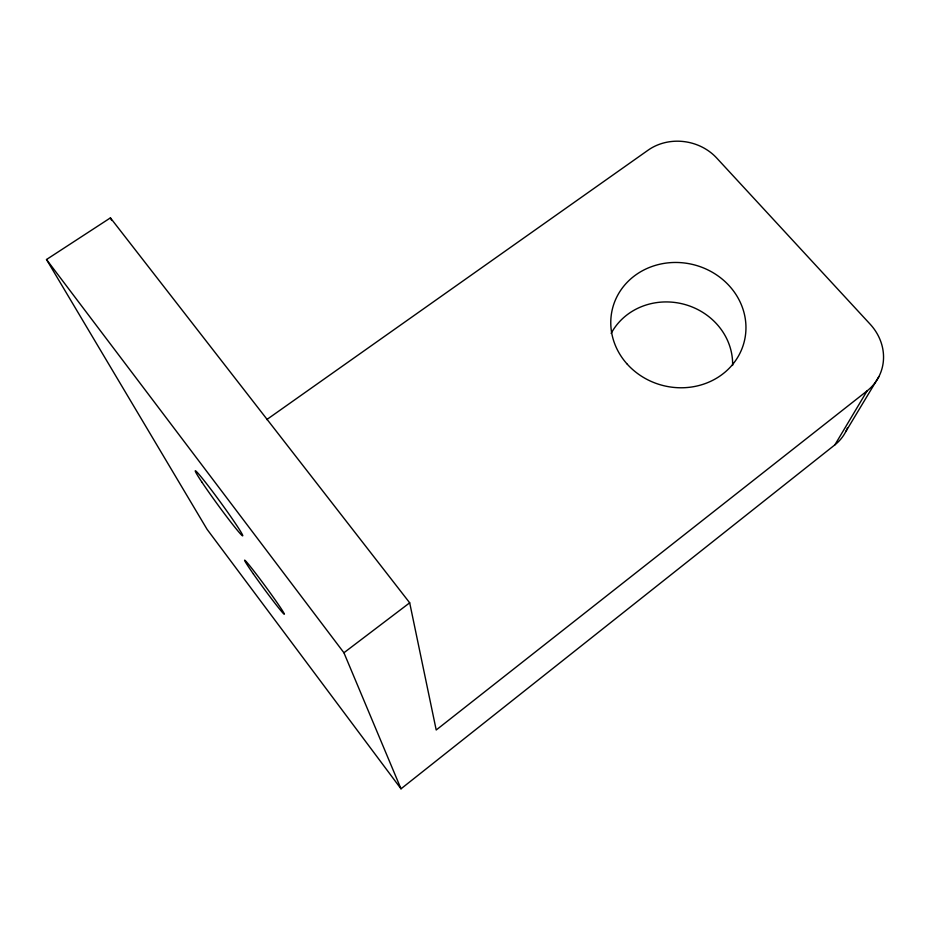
<?xml version="1.0" encoding="UTF-8"?>
<svg xmlns="http://www.w3.org/2000/svg" width="930" height="930" viewBox="0 0 930 930"><rect width="100%" height="100%" fill="white"/><g stroke="black" fill="none" stroke-linecap="round" stroke-linejoin="round"><path stroke-width="1.4" d="M867.086 390.902L436.205 729.992L409.688 602.814L110.426 217.876L46.5 259.517L207.076 529.333L401.004 788.814L834.884 444.854L867.086 390.902A51.557 46.651 23.6 0 0 870.155 324.198L716.693 158.007A49.22 43.768 10.9 0 0 648.105 150.172L266.771 419.581M845.742 431.694L878.85 376.697M401.004 788.814L343.926 652.755L409.688 602.814M46.5 259.517L343.926 652.755M110.426 217.876L111.681 220.491M611.15 333.428A64.298 59.52 14.5 0 1 683.852 304.215A64.298 59.52 14.5 0 1 732.608 365.478M847.486 427.812A47.116 43.245 25 0 1 834.884 444.854M201.95 482.205A40.223 1.825 53.9 0 0 241.94 535.378A40.223 1.825 53.9 0 0 213.505 492.795A40.223 1.825 53.9 0 0 201.95 482.205M253.425 574.008A33.585 1.279 53.7 0 0 284.313 614.265A33.585 1.279 53.7 0 0 255.622 573.264A33.585 1.279 53.7 0 0 253.425 574.008M627.343 364.281A67.913 62.322 14 0 0 742.279 347.89A67.913 62.322 14 0 0 665.473 263.178A67.913 62.322 14 0 0 627.343 364.281"/></g></svg>
